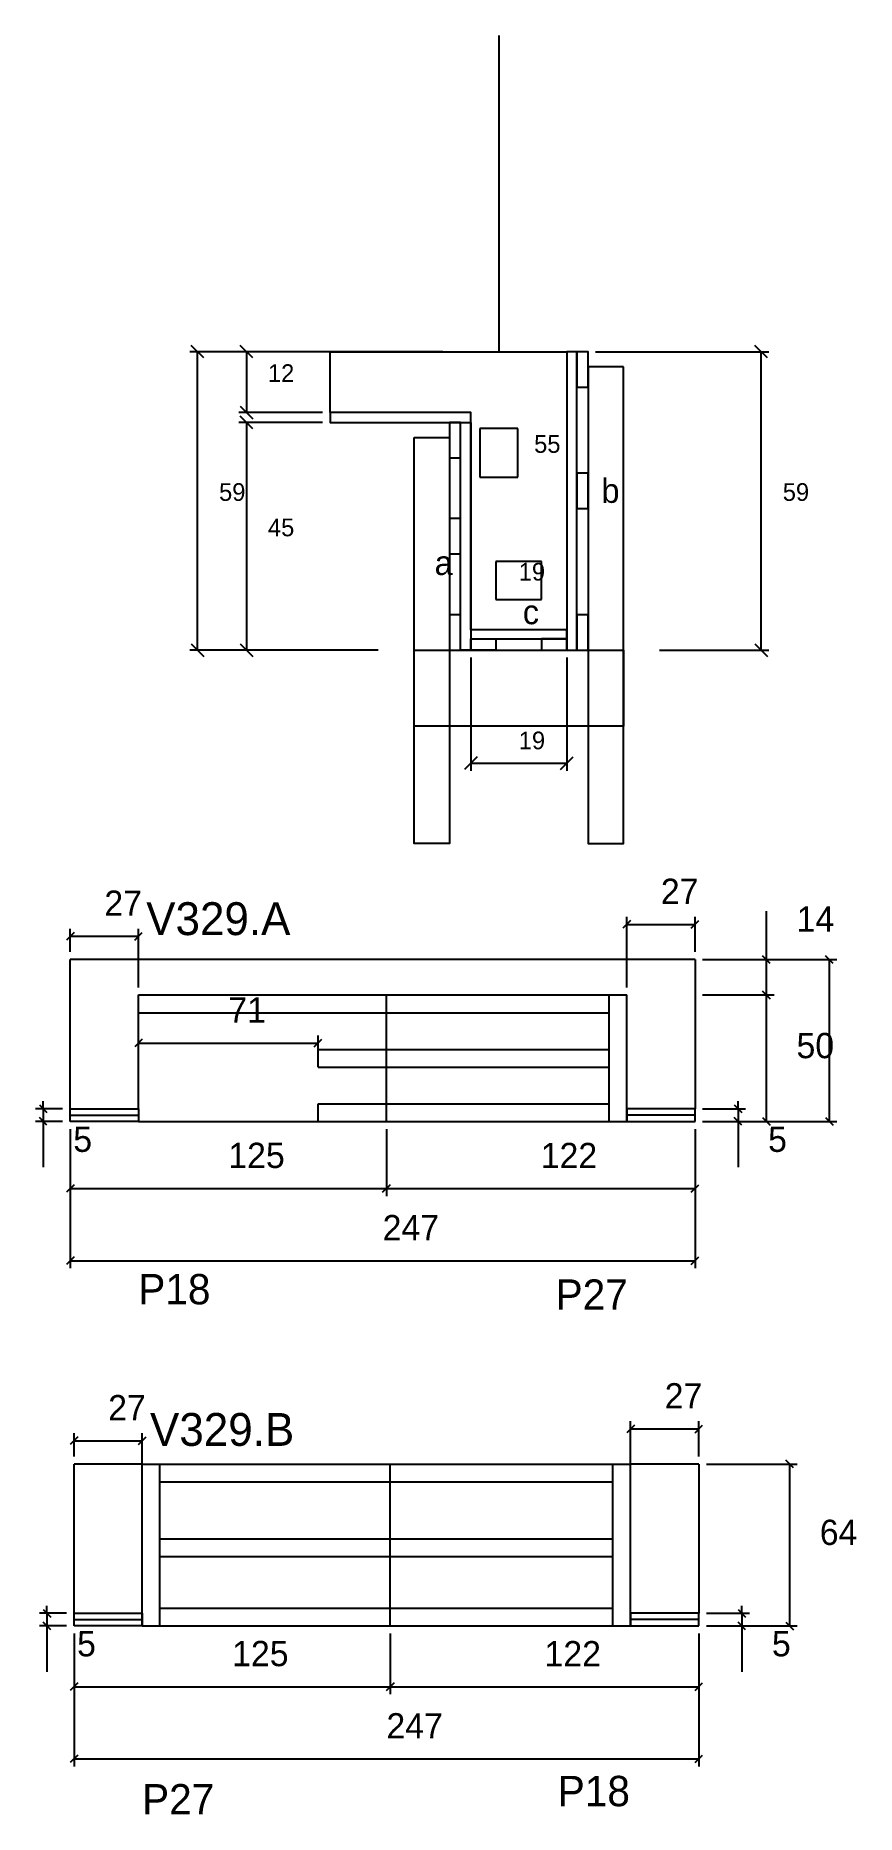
# Model space of a CAD drawing. Header units: metres. Extents: x 6179 to 6503, y 1877 to 2580.
import ezdxf

# ---------------------------------------------------------------- set-up
doc = ezdxf.new("R2010")
doc.units = ezdxf.units.M

msp = doc.modelspace()

# ---------------------------------------------------------------- linework, layer by layer
at = {"layer": 'CONCRETO', "color": 251}
msp.add_lwpolyline([(6295.39, 2430.95), (6295.39, 2454.95), (6350.99, 2454.95), (6388.99, 2454.95), (6388.99, 2344.95), (6350.99, 2344.95), (6350.99, 2430.95), (6295.39, 2430.95)], dxfattribs=at)
at = {"layer": 'COTA', "color": 4}
for p, q in [((6339.99, 2454.95), (6240.01, 2454.95)), ((6243.01, 2336.95), (6243.01, 2454.95)), ((6292.39, 2454.95), (6259.33, 2454.95)), ((6262.33, 2454.95), (6262.33, 2430.95)), ((6400.39, 2454.95), (6468.86, 2454.95)), ((6465.86, 2336.95), (6465.86, 2454.95)), ((6292.39, 2430.95), (6259.33, 2430.95)), ((6292.39, 2426.95), (6259.33, 2426.95)), ((6262.33, 2426.95), (6262.33, 2336.95)), ((6314.39, 2336.95), (6240.01, 2336.95)), ((6314.39, 2336.95), (6259.33, 2336.95)), ((6425.59, 2336.95), (6468.86, 2336.95)), ((6350.99, 2333.95), (6350.99, 2289.22)), ((6388.99, 2333.95), (6388.99, 2289.22)), ((6350.99, 2292.22), (6388.99, 2292.22)), ((6467.9, 2214.56), (6467.9, 2233.68)), ((6442.67, 2214.56), (6495.73, 2214.56)), ((6442.67, 2214.56), (6470.9, 2214.56)), ((6467.9, 2200.56), (6467.9, 2214.56)), ((6492.73, 2214.56), (6492.73, 2150.56)), ((6442.67, 2200.56), (6470.9, 2200.56)), ((6442.67, 2200.56), (6470.9, 2200.56)), ((6467.9, 2150.56), (6467.9, 2200.56)), ((6219.67, 2181.06), (6219.67, 2184.56)), ((6219.67, 2181.56), (6290.67, 2181.56)), ((6290.67, 2178.56), (6290.67, 2184.56)), ((6192.67, 2147.56), (6192.67, 2092.48)), ((6192.67, 2147.56), (6192.67, 2121.02)), ((6317.67, 2147.56), (6317.67, 2121.02)), ((6317.67, 2147.56), (6317.67, 2121.02)), ((6439.67, 2147.56), (6439.67, 2092.48)), ((6439.67, 2147.56), (6439.67, 2121.02)), ((6442.67, 2150.56), (6495.73, 2150.56)), ((6442.67, 2150.56), (6470.9, 2150.56)), ((6192.67, 2124.02), (6317.67, 2124.02)), ((6317.67, 2124.02), (6439.67, 2124.02)), ((6192.67, 2095.48), (6439.67, 2095.48)), ((6444.18, 2015.07), (6480.09, 2015.07)), ((6477.09, 1951.07), (6477.09, 2015.07)), ((6444.18, 1951.07), (6480.09, 1951.07)), ((6194.18, 1948.07), (6194.18, 1895.49)), ((6194.18, 1948.07), (6194.18, 1924.03)), ((6319.18, 1948.07), (6319.18, 1924.03)), ((6319.18, 1948.07), (6319.18, 1924.03)), ((6441.18, 1948.07), (6441.18, 1895.49)), ((6441.18, 1948.07), (6441.18, 1924.03)), ((6194.18, 1927.03), (6319.18, 1927.03)), ((6319.18, 1927.03), (6441.18, 1927.03)), ((6194.18, 1898.49), (6441.18, 1898.49))]:
    msp.add_line(p, q, dxfattribs=at)
at = {"layer": 'COTA'}
for p, q in [((6469.4, 2213.06), (6466.4, 2216.06)), ((6494.23, 2213.06), (6491.23, 2216.06)), ((6466.4, 2202.06), (6469.4, 2199.06)), ((6469.4, 2199.06), (6466.4, 2202.06)), ((6221.17, 2183.06), (6218.17, 2180.06)), ((6289.17, 2180.06), (6292.17, 2183.06)), ((6466.4, 2152.06), (6469.4, 2149.06)), ((6491.23, 2152.06), (6494.23, 2149.06)), ((6194.17, 2125.52), (6191.17, 2122.52)), ((6319.17, 2125.52), (6316.17, 2122.52)), ((6316.17, 2122.52), (6319.17, 2125.52)), ((6438.17, 2122.52), (6441.17, 2125.52)), ((6194.17, 2096.98), (6191.17, 2093.98)), ((6438.17, 2093.98), (6441.17, 2096.98)), ((6478.59, 2013.57), (6475.59, 2016.57)), ((6475.59, 1952.57), (6478.59, 1949.57)), ((6195.68, 1928.53), (6192.68, 1925.53)), ((6320.68, 1928.53), (6317.68, 1925.53)), ((6317.68, 1925.53), (6320.68, 1928.53)), ((6439.68, 1925.53), (6442.68, 1928.53)), ((6195.68, 1899.99), (6192.68, 1896.99)), ((6439.68, 1896.99), (6442.68, 1899.99))]:
    msp.add_line(p, q, dxfattribs=at)
at = {"layer": 'COTA', "color": 241}
for p, q in [((6439.67, 2214.56), (6192.67, 2214.56)), ((6192.67, 2155.56), (6192.67, 2214.56)), ((6439.67, 2214.56), (6439.67, 2155.56)), ((6221.18, 2015.07), (6194.18, 2015.07)), ((6194.18, 1956.07), (6194.18, 2015.07)), ((6441.18, 2015.07), (6414.18, 2015.07)), ((6441.18, 2015.07), (6441.18, 1956.07))]:
    msp.add_line(p, q, dxfattribs=at)
at = {"layer": 'COTA'}
for points in [[(6245.51, 2452.45), (6240.51, 2457.45)], [(6264.83, 2452.45), (6259.83, 2457.45)], [(6468.36, 2452.45), (6463.36, 2457.45)], [(6259.83, 2433.45), (6264.83, 2428.45)], [(6264.83, 2424.45), (6259.83, 2429.45)], [(6240.51, 2339.45), (6245.51, 2334.45)], [(6259.83, 2339.45), (6264.83, 2334.45)], [(6463.36, 2339.45), (6468.36, 2334.45)], [(6353.49, 2294.72), (6348.49, 2289.72)], [(6386.49, 2289.72), (6391.49, 2294.72)]]:
    msp.add_lwpolyline(points, dxfattribs=at)
at = {"layer": 'Cota Seção (2x)', "color": 180}
for p, q in [((6354.57, 2424.61), (6354.57, 2405.28)), ((6369.57, 2424.61), (6354.57, 2424.61)), ((6369.57, 2405.28), (6369.57, 2424.61)), ((6354.57, 2405.28), (6369.57, 2405.28)), ((6360.99, 2371.95), (6360.99, 2356.95)), ((6378.99, 2371.95), (6360.99, 2371.95)), ((6378.99, 2356.95), (6378.99, 2371.95)), ((6360.99, 2356.95), (6378.99, 2356.95))]:
    msp.add_line(p, q, dxfattribs=at)
at = {"layer": 'Madeira', "color": 126}
for points in [[(6392.99, 2440.95), (6397.39, 2440.95), (6397.39, 2454.95), (6392.99, 2454.95), (6392.99, 2440.95)], [(6342.59, 2412.95), (6346.99, 2412.95), (6346.99, 2426.95), (6342.59, 2426.95), (6342.59, 2412.95)], [(6392.99, 2392.92), (6397.39, 2392.92), (6397.39, 2406.92), (6392.99, 2406.92), (6392.99, 2392.92)], [(6342.59, 2374.95), (6346.99, 2374.95), (6346.99, 2388.95), (6342.59, 2388.95), (6342.59, 2374.95)], [(6342.59, 2336.95), (6346.99, 2336.95), (6346.99, 2350.95), (6342.59, 2350.95), (6342.59, 2336.95)], [(6392.99, 2336.95), (6397.39, 2336.95), (6397.39, 2350.95), (6392.99, 2350.95), (6392.99, 2336.95)], [(6350.99, 2336.95), (6350.99, 2341.35), (6360.99, 2341.35), (6360.99, 2336.95), (6350.99, 2336.95)], [(6388.99, 2336.95), (6388.99, 2341.35), (6378.99, 2341.35), (6378.99, 2336.95), (6388.99, 2336.95)]]:
    msp.add_lwpolyline(points, dxfattribs=at)
at = {"layer": 'Painéis'}
for p, q in [((6414.17, 2229.97), (6411.17, 2226.97)), ((6438.17, 2226.97), (6441.17, 2229.97)), ((6194.17, 2225.28), (6191.17, 2222.28)), ((6218.17, 2222.28), (6221.17, 2225.28)), ((6180.48, 2157.06), (6183.48, 2154.06)), ((6455.17, 2157.06), (6458.17, 2154.06)), ((6183.48, 2149.06), (6180.48, 2152.06)), ((6458.17, 2149.06), (6455.17, 2152.06)), ((6415.68, 2030.48), (6412.68, 2027.48)), ((6439.68, 2027.48), (6442.68, 2030.48)), ((6195.68, 2025.79), (6192.68, 2022.79)), ((6219.68, 2022.79), (6222.68, 2025.79)), ((6181.99, 1957.57), (6184.99, 1954.57)), ((6456.68, 1957.57), (6459.68, 1954.57)), ((6184.99, 1949.57), (6181.99, 1952.57)), ((6459.68, 1949.57), (6456.68, 1952.57))]:
    msp.add_line(p, q, dxfattribs=at)
at = {"layer": 'Painéis', "color": 4}
for p, q in [((6412.67, 2203.56), (6412.67, 2231.47)), ((6439.67, 2217.56), (6439.67, 2231.47)), ((6192.67, 2217.56), (6192.67, 2226.78)), ((6192.67, 2223.78), (6219.67, 2223.78)), ((6219.67, 2203.56), (6219.67, 2226.78)), ((6412.67, 2228.47), (6439.67, 2228.47)), ((6189.67, 2155.56), (6178.98, 2155.56)), ((6181.98, 2155.56), (6181.98, 2158.56)), ((6181.98, 2155.56), (6181.98, 2150.56)), ((6442.67, 2155.56), (6459.67, 2155.56)), ((6456.67, 2155.56), (6456.67, 2158.56)), ((6456.67, 2155.56), (6456.67, 2150.56)), ((6189.67, 2150.56), (6178.98, 2150.56)), ((6181.98, 2150.56), (6181.98, 2132.46)), ((6442.67, 2150.56), (6459.67, 2150.56)), ((6456.67, 2150.56), (6456.67, 2132.46)), ((6194.18, 2018.07), (6194.18, 2027.29)), ((6221.18, 2004.07), (6221.18, 2027.29)), ((6414.18, 2004.07), (6414.18, 2031.98)), ((6414.18, 2028.98), (6441.18, 2028.98)), ((6441.18, 2018.07), (6441.18, 2031.98)), ((6194.18, 2024.29), (6221.18, 2024.29)), ((6191.18, 1956.07), (6180.49, 1956.07)), ((6183.49, 1956.07), (6183.49, 1959.07)), ((6183.49, 1956.07), (6183.49, 1951.07)), ((6444.18, 1956.07), (6461.18, 1956.07)), ((6458.18, 1956.07), (6458.18, 1959.07)), ((6458.18, 1956.07), (6458.18, 1951.07)), ((6191.18, 1951.07), (6180.49, 1951.07)), ((6183.49, 1951.07), (6183.49, 1932.97)), ((6444.18, 1951.07), (6461.18, 1951.07)), ((6458.18, 1951.07), (6458.18, 1932.97))]:
    msp.add_line(p, q, dxfattribs=at)
at = {"layer": 'Painéis', "color": 200}
for p, q in [((6219.67, 2155.56), (6219.67, 2200.56)), ((6219.67, 2200.56), (6412.67, 2200.56)), ((6317.67, 2150.56), (6317.67, 2200.56)), ((6412.67, 2150.56), (6412.67, 2200.56)), ((6192.67, 2155.56), (6219.67, 2155.56)), ((6192.67, 2150.56), (6192.67, 2155.56)), ((6439.67, 2155.56), (6412.67, 2155.56)), ((6439.67, 2150.56), (6439.67, 2155.56)), ((6219.67, 2150.56), (6192.67, 2150.56)), ((6219.67, 2150.56), (6412.67, 2150.56)), ((6412.67, 2150.56), (6439.67, 2150.56)), ((6221.18, 1951.07), (6221.18, 2015.07)), ((6221.18, 2015.07), (6414.18, 2015.07)), ((6319.18, 1951.07), (6319.18, 2015.07)), ((6414.18, 1951.07), (6414.18, 2015.07)), ((6194.18, 1956.07), (6221.18, 1956.07)), ((6194.18, 1951.07), (6194.18, 1956.07)), ((6441.18, 1956.07), (6414.18, 1956.07)), ((6441.18, 1951.07), (6441.18, 1956.07)), ((6221.18, 1951.07), (6194.18, 1951.07)), ((6221.18, 1951.07), (6441.18, 1951.07))]:
    msp.add_line(p, q, dxfattribs=at)
for points in [[(6392.99, 2454.95), (6388.99, 2454.95), (6388.99, 2336.95), (6392.99, 2336.95), (6392.99, 2454.95)], [(6350.99, 2426.95), (6350.99, 2430.95), (6295.39, 2430.95), (6295.39, 2426.95), (6350.99, 2426.95)], [(6346.99, 2426.95), (6350.99, 2426.95), (6350.99, 2336.95), (6346.99, 2336.95), (6346.99, 2426.95)], [(6388.99, 2341.35), (6388.99, 2344.95), (6350.99, 2344.95), (6350.99, 2341.35), (6388.99, 2341.35)]]:
    msp.add_lwpolyline(points, dxfattribs=at)
at = {"layer": 'SARR_2.2x7', "color": 40}
for p, q in [((6405.71, 2150.56), (6405.71, 2200.56)), ((6219.67, 2193.56), (6317.67, 2193.56)), ((6317.67, 2193.56), (6405.71, 2193.56)), ((6290.67, 2179.06), (6317.67, 2179.06)), ((6290.67, 2172.06), (6290.67, 2179.06)), ((6317.67, 2179.06), (6405.71, 2179.06)), ((6290.67, 2172.06), (6317.67, 2172.06)), ((6317.67, 2172.06), (6405.71, 2172.06)), ((6290.67, 2157.56), (6317.67, 2157.56)), ((6290.67, 2150.56), (6290.67, 2157.56)), ((6317.67, 2157.56), (6405.71, 2157.56)), ((6228.13, 1951.07), (6228.13, 2015.07)), ((6407.22, 1951.07), (6407.22, 2015.07)), ((6228.13, 2008.07), (6319.18, 2008.07)), ((6319.18, 2008.07), (6407.22, 2008.07)), ((6228.13, 1985.46), (6319.18, 1985.46)), ((6319.18, 1985.46), (6407.22, 1985.46)), ((6228.13, 1978.46), (6319.18, 1978.46)), ((6319.18, 1978.46), (6407.22, 1978.46)), ((6228.13, 1958.07), (6319.18, 1958.07)), ((6319.18, 1958.07), (6407.22, 1958.07))]:
    msp.add_line(p, q, dxfattribs=at)
at = {"layer": 'SARR_3.5x7', "color": 81}
for points in [[(6411.39, 2448.95), (6397.39, 2448.95), (6397.39, 2260.47), (6411.39, 2260.47), (6411.39, 2448.95)], [(6328.59, 2420.95), (6342.59, 2420.95), (6342.59, 2260.47), (6328.59, 2260.47), (6328.59, 2420.95)], [(6328.59, 2336.95), (6411.39, 2336.95), (6411.39, 2306.89), (6328.59, 2306.89), (6328.59, 2336.95)]]:
    msp.add_lwpolyline(points, dxfattribs=at)
at = {"layer": 'SARR_EDITAR', "color": 141}
for p, q in [((6192.67, 2153.06), (6219.67, 2153.06)), ((6219.67, 2155.56), (6219.67, 2150.56)), ((6412.67, 2155.56), (6412.67, 2150.56)), ((6439.67, 2153.06), (6412.67, 2153.06)), ((6221.18, 1956.07), (6221.18, 1951.07)), ((6414.18, 1956.07), (6414.18, 1951.07)), ((6194.18, 1953.57), (6221.18, 1953.57)), ((6441.18, 1953.57), (6414.18, 1953.57))]:
    msp.add_line(p, q, dxfattribs=at)
at = {"layer": 'Texto Seção', "color": 252}
msp.add_line((6362.19, 2454.95), (6362.19, 2579.95), dxfattribs=at)

# ---------------------------------------------------------------- texts
at = {"layer": '5', "color": 5}
for s, p in [('P18', (6219.57, 2078.23)), ('P27', (6384.56, 2076.09)), ('P27', (6221.07, 1876.52)), ('P18', (6385.39, 1879.77))]:
    msp.add_text(s, height=12, dxfattribs=at).set_placement(p)
at = {"layer": 'COTA', "color": 1}
for s, p in [('12', (6270.83, 2442.95)), ('59', (6251.51, 2395.95)), ('59', (6474.36, 2395.95)), ('45', (6270.83, 2381.95)), ('19', (6369.99, 2297.72))]:
    msp.add_text(s, height=7, dxfattribs=at).set_placement(p)
at = {"layer": 'COTA', "color": 240}
for s, p in [('14', (6479.82, 2225.62)), ('71', (6255.17, 2189.63)), ('50', (6479.79, 2175.56)), ('125', (6255.17, 2132.13)), ('122', (6378.67, 2132.08)), ('247', (6316.17, 2103.56)), ('64', (6488.99, 1983.07)), ('125', (6256.68, 1935.14)), ('122', (6380.18, 1935.08)), ('247', (6317.68, 1906.56))]:
    msp.add_text(s, height=10, dxfattribs=at).set_placement(p)
at = {"layer": 'Cota Seção (2x)', "color": 1}
for s, p in [('55', (6376.07, 2414.95)), ('19', (6369.99, 2364.45))]:
    msp.add_text(s, height=7, dxfattribs=at).set_placement(p)
at = {"layer": 'detalhes', "color": 4}
for s, p in [('b', (6402.68, 2395.17)), ('a', (6336.73, 2366.63)), ('c', (6371.59, 2347.18))]:
    msp.add_text(s, height=9.6, dxfattribs=at).set_placement(p)
at = {"layer": 'Painéis', "color": 240}
for s, p in [('27', (6426.17, 2236.55)), ('27', (6206.17, 2231.86)), ('5', (6193.87, 2138.51)), ('5', (6468.56, 2138.51)), ('27', (6427.68, 2037.05)), ('27', (6207.68, 2032.36)), ('5', (6195.38, 1939.02)), ('5', (6470.07, 1939.02))]:
    msp.add_text(s, height=10, dxfattribs=at).set_placement(p)
at = {"layer": 'Texto Seção', "color": 7}
for s, p in [('V329.A', (6222.7, 2224.24)), ('V329.B', (6224.21, 2022.25))]:
    msp.add_text(s, height=13, dxfattribs=at).set_placement(p)

doc.saveas('drawing.dxf')
